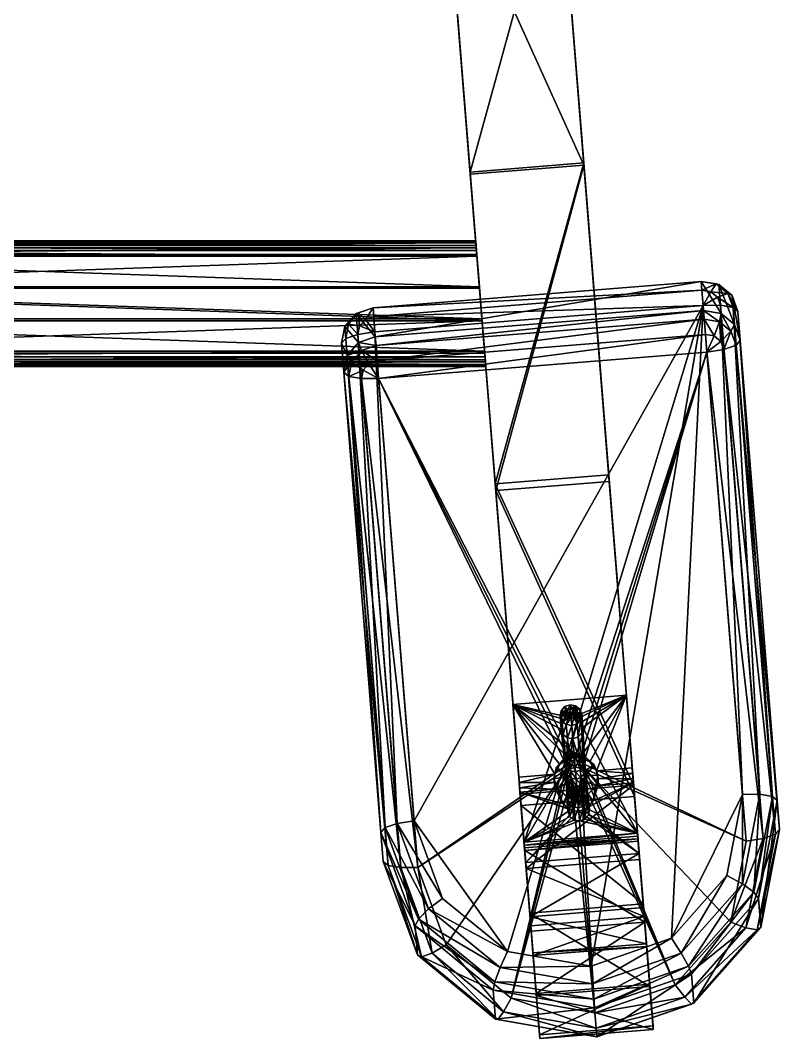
# Model space of a CAD drawing. Extents: x -10.5 to 10.5, y -28.1 to 0.1.
# Drawn here: x 0 to 10.5, y -28.1 to -14.01 of the extents above; entities that cross this region are included whole.
import ezdxf

# ---------------------------------------------------------------- set-up
doc = ezdxf.new("R2010")
doc.units = 0
doc.header["$LTSCALE"] = 2
doc.layers.add('AFUCH-3-FMWD', color=15, linetype='Continuous')
doc.layers.add('AFUCH-3-STFB2', color=5, linetype='Continuous')

msp = doc.modelspace()

# ---------------------------------------------------------------- meshes
at = {"layer": 'AFUCH-3-FMWD'}
mesh = msp.add_polyface(dxfattribs=at)
corners = [(6.223, -16.14, -0.037), (7.793, -16.014, -0.037), (6.575, -20.517, 0.195), (8.482, -24.593, 1.825), (8.137, -20.298, 1.363), (6.568, -20.424, 1.363), (5.874, -11.791, 1.139), (6.221, -16.11, 1.134), (7.444, -11.665, 1.139), (7.791, -15.984, 1.134), (5.661, -9.144, 1.235), (7.231, -9.018, 1.235), (7.018, -6.373, 1.371), (5.448, -6.499, 1.371), (6.16, -7.145, 17.404), (6.292, -7.168, 17.396), (6.289, -7.131, 17.235), (5.546, -7.715, 17.235), (7.116, -7.589, 17.235), (6.009, -6.886, 17.235), (6.054, -7.016, 17.235), (6.157, -7.106, 17.235), (6.416, -7.085, 17.235), (6.503, -6.98, 17.235), (6.527, -6.844, 17.235), (5.546, -7.715, 17.688), (7.116, -7.589, 17.688), (6.29, -7.138, 17.807), (6.403, -7.061, 17.822), (6.416, -6.993, 17.838), (6.357, -7.115, 17.811), (6.22, -7.126, 17.811), (6.165, -7.081, 17.822), (6.142, -7.015, 17.838), (7.441, -11.631, -0.032), (5.871, -11.757, -0.032), (7.227, -8.966, 0.065), (5.657, -9.092, 0.065), (5.443, -6.43, 0.202), (8.145, -20.391, 0.195), (8.495, -24.749, 0.664), (7.013, -6.304, 0.202), (6.925, -24.875, 0.664)]
mesh.append_faces([[corners[k] for k in face] for face in [(8, 7, 9, 9), (5, 9, 7, 7)]], dxfattribs={"vtx0": -1})
mesh.append_faces([[corners[k] for k in face] for face in [(17, 16, 18, 18), (26, 27, 25, 25), (28, 26, 29, 29), (1, 9, 39, 39), (9, 34, 8, 8), (41, 11, 36, 36), (36, 8, 34, 34), (42, 5, 2, 2), (6, 35, 7, 7), (35, 6, 37, 37), (13, 38, 10, 10), (10, 37, 6, 6), (7, 2, 5, 5)]], dxfattribs={"vtx0": -1, "vtx1": -1})
mesh.append_faces([[corners[k] for k in face] for face in [(0, 1, 2, 2), (6, 7, 8, 8), (4, 9, 5, 5), (6, 8, 10, 10), (11, 12, 10, 10), (25, 17, 26, 26), (34, 35, 36, 36), (0, 35, 1, 1), (39, 40, 2, 2)]], dxfattribs={"vtx1": -1})
mesh.append_faces([[corners[k] for k in face] for face in [(19, 20, 17, 17), (20, 21, 17, 17), (21, 16, 17, 17), (16, 22, 18, 18), (22, 23, 18, 18), (23, 24, 18, 18), (28, 30, 26, 26), (30, 27, 26, 26), (27, 31, 25, 25), (31, 32, 25, 25), (32, 33, 25, 25), (1, 34, 9, 9), (11, 8, 36, 36), (9, 4, 39, 39), (38, 37, 10, 10), (35, 0, 7, 7), (0, 2, 7, 7)]], dxfattribs={"vtx1": -1, "vtx3": -1})
mesh.append_faces([[corners[k] for k in face] for face in [(3, 4, 5, 5), (8, 11, 10, 10), (12, 13, 10, 10), (14, 15, 16, 16), (17, 18, 26, 26), (35, 37, 36, 36), (36, 37, 38, 38), (35, 34, 1, 1), (1, 39, 2, 2)]], dxfattribs={"vtx3": -1})
mesh = msp.add_polyface(dxfattribs=at)
corners = [(-6.384, -18.143, 1.212), (6.384, -18.143, 1.212), (-6.348, -17.698, 1.191), (-6.42, -18.588, 1.236), (6.42, -18.588, 1.236), (6.298, -17.064, 0.974), (-6.298, -17.064, 0.974), (6.3, -17.089, 1.07), (-6.3, -17.089, 1.07), (6.313, -17.253, 1.171), (6.305, -17.157, 1.142), (-6.313, -17.253, 1.171), (-6.305, -17.157, 1.142), (6.348, -17.698, 1.191), (-6.298, -17.067, 0.196), (6.298, -17.067, 0.196), (6.422, -18.614, 0.065), (-6.422, -18.614, 0.065), (6.386, -18.167, 0.041), (-6.386, -18.167, 0.041), (-6.314, -17.272, 0), (6.314, -17.272, 0), (-6.35, -17.719, 0.019), (6.35, -17.719, 0.019), (6.308, -17.194, 0.013), (6.299, -17.083, 0.119), (6.303, -17.128, 0.054), (6.437, -18.8, 0.262), (6.437, -18.796, 1.041), (-6.437, -18.8, 0.262), (-6.437, -18.796, 1.041), (6.432, -18.734, 1.183), (6.426, -18.667, 1.225), (6.435, -18.78, 1.118), (6.435, -18.775, 0.167), (6.43, -18.708, 0.095), (-6.426, -18.667, 1.225), (-6.435, -18.775, 0.167), (-6.43, -18.708, 0.095), (-6.435, -18.78, 1.118), (-6.432, -18.734, 1.183), (-6.299, -17.083, 0.119), (-6.303, -17.128, 0.054), (-6.308, -17.194, 0.013)]
mesh.append_faces([[corners[k] for k in face] for face in [(11, 10, 12, 12), (7, 12, 10, 10), (24, 42, 26, 26), (42, 24, 43, 43), (21, 43, 24, 24), (17, 35, 38, 38), (27, 37, 34, 34), (34, 38, 35, 35), (32, 40, 31, 31), (40, 32, 36, 36), (4, 36, 32, 32)]], dxfattribs={"vtx0": -1})
mesh.append_faces([[corners[k] for k in face] for face in [(0, 1, 2, 2), (5, 10, 15, 15), (13, 21, 9, 9), (21, 13, 23, 23), (4, 18, 1, 1), (18, 4, 16, 16), (1, 23, 13, 13), (26, 15, 24, 24), (31, 28, 32, 32), (16, 32, 35, 35), (22, 2, 20, 20), (2, 22, 0, 0), (17, 3, 19, 19), (3, 17, 36, 36), (38, 36, 17, 17), (19, 0, 22, 22), (12, 14, 11, 11), (20, 11, 43, 43), (30, 36, 29, 29)]], dxfattribs={"vtx0": -1, "vtx1": -1})
mesh.append_faces([[corners[k] for k in face] for face in [(9, 24, 15, 15), (27, 35, 32, 32), (38, 29, 36, 36), (14, 43, 11, 11)]], dxfattribs={"vtx0": -1, "vtx1": -1, "vtx3": -1})
mesh.append_faces([[corners[k] for k in face] for face in [(13, 11, 2, 2), (22, 23, 18, 18)]], dxfattribs={"vtx0": -1, "vtx3": -1})
mesh.append_faces([[corners[k] for k in face] for face in [(3, 4, 0, 0), (5, 6, 7, 7), (9, 10, 11, 11), (8, 12, 7, 7), (9, 11, 13, 13), (6, 5, 14, 14), (16, 17, 18, 18), (20, 21, 22, 22), (25, 15, 26, 26), (27, 28, 29, 29), (34, 35, 27, 27), (37, 29, 38, 38), (39, 40, 30, 30), (8, 6, 12, 12), (41, 42, 14, 14), (14, 15, 41, 41), (20, 43, 21, 21), (42, 41, 26, 26), (16, 35, 17, 17), (37, 38, 34, 34), (30, 28, 39, 39), (3, 36, 4, 4), (40, 39, 31, 31)]], dxfattribs={"vtx1": -1})
mesh.append_faces([[corners[k] for k in face] for face in [(4, 1, 0, 0), (1, 13, 2, 2), (10, 9, 15, 15), (17, 19, 18, 18), (21, 23, 22, 22), (19, 22, 18, 18), (18, 23, 1, 1), (21, 24, 9, 9), (28, 27, 32, 32), (4, 32, 16, 16), (40, 36, 30, 30), (3, 0, 19, 19), (2, 11, 20, 20), (6, 14, 12, 12), (42, 43, 14, 14)]], dxfattribs={"vtx1": -1, "vtx3": -1})
mesh.append_faces([[corners[k] for k in face] for face in [(6, 8, 7, 7), (5, 15, 14, 14), (5, 7, 10, 10), (28, 30, 29, 29), (31, 33, 28, 28), (15, 25, 41, 41), (41, 25, 26, 26), (27, 29, 37, 37), (28, 33, 39, 39), (39, 33, 31, 31)]], dxfattribs={"vtx3": -1})
mesh = msp.add_polyface(dxfattribs=at)
corners = [(-6.568, -20.424, 1.363), (-6.925, -24.875, 0.664), (-6.913, -24.719, 1.825), (-6.894, -24.481, 9.178), (-6.813, -23.475, 9.456), (-6.813, -23.475, 9.178), (6.925, -24.875, 0.664), (6.575, -20.517, 0.195), (8.495, -24.749, 0.664), (7.462, -24.305, 9.178), (7.409, -24.352, 9.295), (7.391, -24.441, 9.178), (7.511, -24.236, 9.266), (7.66, -24.184, 9.256), (7.587, -24.221, 9.178), (7.38, -24.502, 9.335), (7.384, -24.554, 9.155), (6.894, -24.481, 9.178), (6.9, -24.557, 9.168), (7.605, -24.368, 9.304), (7.597, -24.266, 9.684), (7.559, -24.421, 9.317), (7.664, -24.243, 9.679), (7.546, -24.488, 9.335), (7.538, -24.387, 9.715), (7.57, -24.553, 9.352), (7.551, -24.319, 9.697), (7.616, -24.496, 9.746), (7.624, -24.598, 9.365), (7.561, -24.452, 9.733), (7.673, -24.345, 9.299), (7.582, -23.666, 10.338), (7.55, -23.755, 10.28), (7.619, -23.672, 10.341), (7.491, -23.707, 10.266), (7.555, -23.643, 10.332), (7.626, -23.768, 10.285), (7.565, -23.938, 9.596), (7.506, -23.89, 9.581), (7.466, -23.636, 10.247), (7.48, -23.819, 9.562), (7.494, -23.746, 9.543), (7.641, -23.951, 9.601), (6.966, -25.382, 9.968), (6.813, -23.475, 9.456), (6.813, -23.475, 9.178), (7.737, -24.209, 9.178), (6.568, -20.424, 1.363), (6.913, -24.719, 1.825)]
mesh.append_faces([[corners[k] for k in face] for face in [(9, 10, 11, 11), (10, 9, 12, 12), (13, 12, 14, 14), (14, 12, 9, 9), (10, 15, 11, 11), (11, 15, 16, 16), (17, 11, 18, 18)]])
mesh.append_faces([[corners[k] for k in face] for face in [(3, 4, 5, 5)]], dxfattribs={"vtx0": -1})
mesh.append_faces([[corners[k] for k in face] for face in [(0, 1, 2, 2), (43, 40, 44, 44), (20, 37, 26, 26), (26, 38, 24, 24), (38, 26, 37, 37), (47, 6, 48, 48), (23, 10, 21, 21), (13, 30, 12, 12), (12, 21, 10, 10)]], dxfattribs={"vtx0": -1, "vtx1": -1})
mesh.append_faces([[corners[k] for k in face] for face in [(43, 24, 40, 40)]], dxfattribs={"vtx0": -1, "vtx1": -1, "vtx3": -1})
mesh.append_faces([[corners[k] for k in face] for face in [(20, 42, 37, 37)]], dxfattribs={"vtx0": -1, "vtx3": -1})
mesh.append_faces([[corners[k] for k in face] for face in [(6, 7, 8, 8), (19, 20, 21, 21), (20, 19, 22, 22), (23, 24, 25, 25), (24, 23, 26, 26), (21, 26, 23, 23), (27, 28, 29, 29), (30, 22, 19, 19), (31, 32, 33, 33), (32, 31, 34, 34), (35, 34, 31, 31), (32, 37, 36, 36), (37, 32, 38, 38), (39, 40, 34, 34), (40, 39, 41, 41), (34, 38, 32, 32), (17, 45, 11, 11)]], dxfattribs={"vtx1": -1})
mesh.append_faces([[corners[k] for k in face] for face in [(20, 22, 42, 42), (38, 40, 24, 24), (46, 14, 45, 45), (14, 9, 45, 45), (9, 11, 45, 45), (15, 10, 23, 23), (30, 19, 12, 12), (19, 21, 12, 12)]], dxfattribs={"vtx1": -1, "vtx3": -1})
mesh.append_faces([[corners[k] for k in face] for face in [(20, 26, 21, 21), (24, 29, 25, 25), (32, 36, 33, 33), (40, 38, 34, 34), (37, 42, 36, 36), (44, 45, 17, 17)]], dxfattribs={"vtx3": -1})
mesh = msp.add_polyface(dxfattribs=at)
corners = [(7.684, -23.598, 10.323), (7.764, -23.612, 10.247), (7.671, -23.565, 10.313), (7.75, -23.686, 10.266), (7.677, -23.633, 10.332), (7.644, -23.542, 10.307), (7.679, -23.494, 10.213), (7.608, -23.536, 10.304), (7.738, -23.542, 10.227), (7.573, -23.548, 10.307), (7.53, -23.506, 10.213), (7.549, -23.575, 10.313), (7.603, -23.48, 10.208), (7.542, -23.61, 10.323), (7.466, -23.636, 10.247), (7.555, -23.643, 10.332), (7.48, -23.563, 10.227), (7.491, -23.707, 10.266), (7.545, -23.688, 9.528), (7.618, -23.663, 9.523), (7.694, -23.676, 9.528), (7.753, -23.725, 9.543), (7.778, -23.795, 9.562), (7.494, -23.746, 9.543), (6.813, -23.475, 9.456), (8.383, -23.349, 9.456), (7.48, -23.819, 9.562), (6.813, -23.475, 9.178), (8.383, -23.349, 9.178), (7.737, -24.209, 9.178), (6.913, -24.719, 1.825), (8.482, -24.593, 1.825), (6.568, -20.424, 1.363), (8.495, -24.749, 0.664), (8.137, -20.298, 1.363), (8.145, -20.391, 0.195), (7.653, -23.66, 10.338), (7.619, -23.672, 10.341), (7.582, -23.666, 10.338)]
mesh.append_faces([[corners[k] for k in face] for face in [(24, 19, 25, 25), (28, 29, 27, 27), (31, 33, 34, 34), (35, 34, 33, 33), (36, 5, 37, 37), (5, 36, 2, 2), (4, 2, 36, 36), (37, 7, 38, 38), (11, 15, 9, 9), (9, 38, 7, 7)]], dxfattribs={"vtx0": -1, "vtx1": -1})
mesh.append_faces([[corners[k] for k in face] for face in [(0, 1, 2, 2), (1, 0, 3, 3), (4, 3, 0, 0), (5, 6, 7, 7), (6, 5, 8, 8), (2, 8, 5, 5), (9, 10, 11, 11), (10, 9, 12, 12), (7, 12, 9, 9), (13, 14, 15, 15), (14, 13, 16, 16), (11, 16, 13, 13), (10, 18, 16, 16), (18, 10, 19, 19), (6, 20, 12, 12), (20, 6, 21, 21), (1, 22, 8, 8), (8, 21, 6, 6), (12, 19, 10, 10), (16, 23, 14, 14), (24, 25, 27, 27), (30, 31, 32, 32), (0, 2, 4, 4)]], dxfattribs={"vtx1": -1})
mesh.append_faces([[corners[k] for k in face] for face in [(26, 23, 24, 24), (23, 18, 24, 24), (18, 19, 24, 24), (19, 20, 25, 25), (20, 21, 25, 25), (21, 22, 25, 25), (5, 7, 37, 37), (15, 38, 9, 9)]], dxfattribs={"vtx1": -1, "vtx3": -1})
mesh.append_faces([[corners[k] for k in face] for face in [(1, 8, 2, 2), (6, 12, 7, 7), (10, 16, 11, 11), (14, 17, 15, 15), (22, 21, 8, 8), (20, 19, 12, 12), (18, 23, 16, 16), (25, 28, 27, 27), (11, 13, 15, 15)]], dxfattribs={"vtx3": -1})
mesh = msp.add_polyface(dxfattribs=at)
corners = [(7.737, -24.209, 9.178), (7.66, -24.184, 9.256), (7.587, -24.221, 9.178), (7.815, -24.211, 9.266), (7.966, -24.395, 9.178), (7.934, -24.31, 9.295), (7.874, -24.272, 9.178), (7.987, -24.453, 9.335), (7.991, -24.506, 9.155), (7.821, -24.466, 9.335), (7.812, -24.365, 9.715), (7.797, -24.401, 9.317), (7.799, -24.433, 9.733), (7.753, -24.485, 9.746), (7.808, -24.534, 9.352), (7.743, -24.357, 9.304), (7.734, -24.255, 9.684), (7.673, -24.345, 9.299), (7.789, -24.3, 9.697), (7.664, -24.243, 9.679), (7.653, -23.66, 10.338), (7.699, -23.743, 10.28), (7.677, -23.633, 10.332), (7.626, -23.768, 10.285), (7.75, -23.686, 10.266), (7.619, -23.672, 10.341), (7.778, -23.795, 9.562), (7.764, -23.612, 10.247), (7.764, -23.869, 9.581), (7.714, -23.926, 9.596), (7.641, -23.951, 9.601), (8.383, -23.349, 9.456), (8.536, -25.256, 9.968), (7.844, -24.862, 9.848), (8.463, -24.355, 9.178), (8.383, -23.349, 9.178), (8.469, -24.431, 9.168), (8.475, -24.502, 9.138), (7.958, -24.603, 9.374)]
mesh.append_faces([[corners[k] for k in face] for face in [(0, 1, 2, 2), (1, 0, 3, 3), (4, 5, 6, 6), (5, 4, 7, 7), (4, 8, 7, 7), (5, 3, 6, 6), (6, 3, 0, 0), (34, 36, 4, 4), (4, 36, 8, 8), (37, 8, 36, 36)]])
mesh.append_faces([[corners[k] for k in face] for face in [(31, 26, 32, 32), (18, 29, 16, 16), (29, 18, 28, 28), (12, 33, 10, 10), (10, 28, 18, 18), (3, 15, 1, 1), (15, 3, 11, 11), (7, 9, 5, 5), (5, 11, 3, 3)]], dxfattribs={"vtx0": -1, "vtx1": -1})
mesh.append_faces([[corners[k] for k in face] for face in [(10, 32, 26, 26)]], dxfattribs={"vtx0": -1, "vtx1": -1, "vtx3": -1})
mesh.append_faces([[corners[k] for k in face] for face in [(10, 26, 28, 28), (30, 19, 16, 16)]], dxfattribs={"vtx0": -1, "vtx3": -1})
mesh.append_faces([[corners[k] for k in face] for face in [(9, 10, 11, 11), (10, 9, 12, 12), (14, 12, 9, 9), (15, 16, 17, 17), (16, 15, 18, 18), (11, 18, 15, 15), (20, 21, 22, 22), (21, 20, 23, 23), (25, 23, 20, 20), (26, 27, 28, 28), (21, 29, 24, 24), (29, 21, 30, 30), (24, 28, 27, 27), (23, 30, 21, 21), (34, 4, 35, 35), (35, 31, 34, 34)]], dxfattribs={"vtx1": -1})
mesh.append_faces([[corners[k] for k in face] for face in [(29, 30, 16, 16), (4, 6, 35, 35), (6, 0, 35, 35), (31, 32, 34, 34), (7, 38, 9, 9), (9, 11, 5, 5), (15, 17, 1, 1)]], dxfattribs={"vtx1": -1, "vtx3": -1})
mesh.append_faces([[corners[k] for k in face] for face in [(13, 12, 14, 14), (10, 18, 11, 11), (16, 19, 17, 17), (21, 24, 22, 22), (29, 28, 24, 24)]], dxfattribs={"vtx3": -1})
mesh = msp.add_polyface(dxfattribs=at)
corners = [(-7.402, -24.648, 9.09), (-7.432, -24.645, 9.374), (-7.502, -24.845, 8.873), (-7.552, -24.743, 9.403), (-7.38, -24.502, 9.335), (-7.384, -24.555, 9.155), (-8.539, -25.297, 9.972), (-6.969, -25.423, 9.972), (-6.972, -25.462, 9.961), (-6.966, -25.382, 9.968), (-7.572, -24.956, 9.868), (-7.538, -24.387, 9.715), (-7.597, -25.027, 9.887), (-7.656, -25.075, 9.901), (-7.732, -25.088, 9.906), (-6.905, -24.628, 9.138), (-6.91, -24.688, 9.09), (-6.9, -24.557, 9.168), (-7.721, -24.952, 8.733), (-6.989, -25.663, 7.887), (-7.652, -24.946, 8.746), (-7.592, -24.921, 8.78), (-8.619, -26.287, 6.532), (-7.049, -26.414, 6.532), (-7.089, -26.915, 5.065), (-7.092, -26.951, 3.969), (-8.662, -26.824, 3.969), (-7.059, -26.538, 2.953), (-8.659, -26.789, 5.065), (-8.565, -25.622, 2.195), (-6.995, -25.748, 2.195), (-6.913, -24.719, 1.825), (-7.045, -26.362, 1.199), (-8.614, -26.236, 1.199), (-7.136, -27.503, 2.295), (-8.495, -24.749, 0.664), (-6.925, -24.875, 0.664), (-7.065, -26.614, 8.568), (-8.545, -25.369, 9.938), (-6.975, -25.495, 9.938), (-8.704, -27.348, 7.021), (-7.134, -27.474, 7.021), (-7.18, -28.048, 5.346), (-7.184, -28.1, 3.762), (-6.894, -24.481, 9.178), (-7.546, -24.488, 9.335), (6.813, -23.475, 9.456), (6.894, -24.481, 9.178), (6.966, -25.382, 9.968)]
mesh.append_faces([[corners[k] for k in face] for face in [(0, 1, 2, 2), (3, 2, 1, 1), (0, 4, 1, 1), (0, 5, 4, 4), (15, 0, 16, 16), (15, 5, 0, 0), (17, 5, 15, 15), (18, 19, 20, 20), (16, 20, 19, 19), (16, 21, 20, 20), (2, 16, 0, 0), (21, 16, 2, 2)]])
mesh.append_faces([[corners[k] for k in face] for face in [(6, 9, 7, 7), (19, 22, 23, 23), (22, 24, 23, 23), (28, 25, 24, 24), (29, 31, 30, 30), (35, 32, 36, 36), (37, 38, 39, 39), (40, 37, 41, 41), (9, 8, 7, 7)]], dxfattribs={"vtx0": -1})
mesh.append_faces([[corners[k] for k in face] for face in [(13, 9, 14, 14), (39, 16, 37, 37), (19, 37, 16, 16), (41, 23, 42, 42), (24, 42, 23, 23), (43, 27, 34, 34), (30, 34, 27, 27), (32, 31, 36, 36), (34, 30, 32, 32), (42, 24, 43, 43), (37, 19, 41, 41), (17, 9, 44, 44), (46, 47, 48, 48)]], dxfattribs={"vtx0": -1, "vtx1": -1})
mesh.append_faces([[corners[k] for k in face] for face in [(9, 10, 11, 11), (9, 15, 39, 39)]], dxfattribs={"vtx0": -1, "vtx1": -1, "vtx3": -1})
mesh.append_faces([[corners[k] for k in face] for face in [(9, 12, 10, 10), (9, 13, 12, 12), (9, 39, 8, 8), (32, 30, 31, 31), (43, 25, 27, 27), (43, 24, 25, 25), (41, 19, 23, 23), (39, 15, 16, 16), (9, 17, 15, 15), (45, 1, 4, 4)]], dxfattribs={"vtx0": -1, "vtx3": -1})
mesh.append_faces([[corners[k] for k in face] for face in [(25, 26, 27, 27), (32, 33, 34, 34)]], dxfattribs={"vtx1": -1})
mesh.append_faces([[corners[k] for k in face] for face in [(6, 7, 8, 8), (29, 30, 27, 27)]], dxfattribs={"vtx3": -1})
mesh = msp.add_polyface(dxfattribs=at)
corners = [(7.721, -24.952, 8.733), (7.707, -24.77, 9.413), (7.789, -24.935, 8.746), (7.652, -24.946, 8.746), (7.502, -24.845, 8.873), (7.552, -24.743, 9.403), (7.592, -24.921, 8.78), (7.855, -24.719, 9.403), (7.845, -24.901, 8.78), (6.966, -25.382, 9.968), (6.969, -25.423, 9.972), (8.536, -25.256, 9.968), (6.972, -25.462, 9.961), (8.542, -25.336, 9.961), (6.975, -25.495, 9.938), (8.545, -25.369, 9.938), (8.539, -25.297, 9.972), (7.791, -24.88, 10.586), (7.744, -24.797, 10.644), (7.718, -24.906, 10.591), (7.642, -24.892, 10.586), (7.656, -25.075, 9.901), (7.597, -25.027, 9.887), (7.572, -24.956, 9.868), (7.557, -24.774, 10.552), (7.586, -24.883, 9.848), (7.87, -24.932, 9.868), (7.855, -24.75, 10.552), (7.856, -25.006, 9.887), (7.805, -25.063, 9.901), (7.841, -24.823, 10.572), (7.732, -25.088, 9.906), (7.583, -24.844, 10.572), (7.812, -24.365, 9.715), (6.91, -24.688, 9.09), (6.989, -25.663, 7.887), (8.558, -25.537, 7.887), (8.48, -24.562, 9.09), (6.913, -24.719, 1.825), (6.995, -25.748, 2.195), (8.482, -24.593, 1.825), (8.495, -24.749, 0.664), (8.614, -26.236, 1.199), (6.925, -24.875, 0.664), (8.475, -24.502, 9.138), (8.469, -24.431, 9.168), (6.894, -24.481, 9.178), (6.9, -24.557, 9.168), (6.905, -24.628, 9.138), (7.065, -26.614, 8.568), (7.045, -26.362, 1.199)]
mesh.append_faces([[corners[k] for k in face] for face in [(0, 1, 2, 2), (0, 3, 1, 1), (4, 5, 6, 6), (7, 8, 2, 2), (34, 3, 35, 35), (2, 36, 0, 0), (36, 2, 37, 37), (3, 0, 35, 35), (35, 0, 36, 36)]])
mesh.append_faces([[corners[k] for k in face] for face in [(11, 31, 9, 9), (31, 11, 29, 29), (35, 49, 34, 34), (34, 14, 48, 48)]], dxfattribs={"vtx0": -1, "vtx1": -1})
mesh.append_faces([[corners[k] for k in face] for face in [(33, 26, 11, 11), (15, 44, 11, 11), (9, 48, 14, 14)]], dxfattribs={"vtx0": -1, "vtx1": -1, "vtx3": -1})
mesh.append_faces([[corners[k] for k in face] for face in [(9, 10, 11, 11), (12, 13, 10, 10), (12, 14, 13, 13), (16, 11, 10, 10), (17, 18, 19, 19), (20, 21, 19, 19), (21, 20, 22, 22), (23, 24, 25, 25), (26, 27, 28, 28), (17, 29, 30, 30), (29, 17, 31, 31), (32, 22, 20, 20), (19, 31, 17, 17), (38, 39, 40, 40), (41, 42, 43, 43), (16, 13, 11, 11)]], dxfattribs={"vtx1": -1})
mesh.append_faces([[corners[k] for k in face] for face in [(31, 21, 9, 9), (21, 22, 9, 9), (22, 23, 9, 9), (26, 28, 11, 11), (28, 29, 11, 11), (13, 15, 11, 11), (37, 44, 15, 15), (44, 45, 11, 11), (46, 47, 9, 9), (47, 48, 9, 9), (43, 50, 38, 38), (49, 14, 34, 34)]], dxfattribs={"vtx1": -1, "vtx3": -1})
mesh.append_faces([[corners[k] for k in face] for face in [(14, 15, 13, 13), (13, 16, 10, 10), (29, 28, 30, 30), (23, 22, 32, 32), (21, 31, 19, 19), (12, 10, 9, 9)]], dxfattribs={"vtx3": -1})
mesh = msp.add_polyface(dxfattribs=at)
corners = [(7.921, -24.812, 8.873), (7.958, -24.603, 9.374), (7.988, -24.601, 9.09), (7.855, -24.719, 9.403), (7.845, -24.901, 8.78), (7.707, -24.77, 9.413), (7.789, -24.935, 8.746), (7.987, -24.453, 9.335), (7.991, -24.506, 9.155), (7.761, -24.587, 9.365), (7.753, -24.485, 9.746), (7.808, -24.534, 9.352), (7.686, -24.508, 9.751), (7.694, -24.61, 9.37), (7.744, -24.797, 10.644), (7.791, -24.88, 10.586), (7.768, -24.77, 10.637), (7.775, -24.736, 10.628), (7.855, -24.75, 10.552), (7.763, -24.702, 10.619), (7.841, -24.823, 10.572), (7.735, -24.679, 10.612), (7.771, -24.631, 10.519), (7.699, -24.673, 10.61), (7.829, -24.679, 10.533), (7.694, -24.617, 10.514), (7.642, -24.892, 10.586), (7.718, -24.906, 10.591), (7.71, -24.809, 10.647), (7.785, -24.814, 9.834), (7.844, -24.862, 9.848), (7.87, -24.932, 9.868), (7.856, -25.006, 9.887), (7.709, -24.8, 9.829), (7.799, -24.433, 9.733), (7.812, -24.365, 9.715), (8.48, -24.562, 9.09), (8.475, -24.502, 9.138), (8.463, -24.355, 9.178), (8.536, -25.256, 9.968), (8.469, -24.431, 9.168), (7.674, -24.803, 10.644), (7.821, -24.466, 9.335)]
mesh.append_faces([[corners[k] for k in face] for face in [(0, 1, 2, 2), (1, 0, 3, 3), (0, 4, 3, 3), (5, 3, 6, 6), (1, 7, 2, 2), (7, 8, 2, 2), (36, 2, 37, 37), (2, 8, 37, 37), (6, 4, 36, 36), (2, 36, 0, 0), (0, 36, 4, 4)]])
mesh.append_faces([[corners[k] for k in face] for face in [(30, 34, 29, 29), (12, 33, 10, 10), (10, 29, 34, 34), (38, 39, 40, 40), (14, 21, 28, 28), (21, 14, 19, 19), (16, 19, 14, 14), (28, 23, 41, 41), (42, 1, 11, 11), (5, 9, 3, 3), (3, 11, 1, 1)]], dxfattribs={"vtx0": -1, "vtx1": -1})
mesh.append_faces([[corners[k] for k in face] for face in [(9, 10, 11, 11), (10, 9, 12, 12), (13, 12, 9, 9), (14, 15, 16, 16), (17, 18, 19, 19), (18, 17, 20, 20), (16, 20, 17, 17), (21, 22, 23, 23), (22, 21, 24, 24), (19, 24, 21, 21), (28, 27, 14, 14), (22, 29, 25, 25), (29, 22, 30, 30), (18, 31, 24, 24), (20, 32, 18, 18), (24, 30, 22, 22), (17, 19, 16, 16)]], dxfattribs={"vtx1": -1})
mesh.append_faces([[corners[k] for k in face] for face in [(33, 29, 10, 10), (30, 31, 35, 35), (21, 23, 28, 28), (13, 9, 5, 5), (9, 11, 3, 3)]], dxfattribs={"vtx1": -1, "vtx3": -1})
mesh.append_faces([[corners[k] for k in face] for face in [(15, 20, 16, 16), (18, 24, 19, 19), (22, 25, 23, 23), (26, 27, 28, 28), (31, 30, 24, 24), (29, 33, 25, 25)]], dxfattribs={"vtx3": -1})
mesh = msp.add_polyface(dxfattribs=at)
corners = [(7.402, -24.648, 9.09), (7.432, -24.645, 9.374), (7.502, -24.845, 8.873), (7.38, -24.502, 9.335), (7.384, -24.554, 9.155), (7.652, -24.946, 8.746), (7.592, -24.921, 8.78), (7.707, -24.77, 9.413), (7.552, -24.743, 9.403), (6.91, -24.688, 9.09), (6.905, -24.628, 9.138), (7.391, -24.441, 9.178), (6.9, -24.557, 9.168), (7.624, -24.598, 9.365), (7.616, -24.496, 9.746), (7.694, -24.61, 9.37), (7.57, -24.553, 9.352), (7.561, -24.452, 9.733), (7.686, -24.508, 9.751), (7.664, -24.685, 10.612), (7.621, -24.643, 10.519), (7.641, -24.712, 10.619), (7.694, -24.617, 10.514), (7.699, -24.673, 10.61), (7.634, -24.747, 10.628), (7.557, -24.774, 10.552), (7.646, -24.78, 10.637), (7.571, -24.7, 10.533), (7.674, -24.803, 10.644), (7.642, -24.892, 10.586), (7.71, -24.809, 10.647), (7.583, -24.844, 10.572), (7.572, -24.956, 9.868), (7.636, -24.826, 9.834), (7.709, -24.8, 9.829), (7.586, -24.883, 9.848), (7.538, -24.387, 9.715), (6.966, -25.382, 9.968), (7.546, -24.488, 9.335)]
mesh.append_faces([[corners[k] for k in face] for face in [(0, 1, 2, 2), (1, 0, 3, 3), (0, 4, 3, 3), (5, 6, 7, 7), (7, 6, 8, 8), (1, 8, 2, 2), (9, 10, 0, 0), (0, 10, 4, 4), (11, 4, 12, 12), (12, 4, 10, 10), (0, 2, 9, 9), (2, 6, 9, 9), (6, 5, 9, 9)]])
mesh.append_faces([[corners[k] for k in face] for face in [(34, 14, 33, 33), (36, 35, 17, 17), (17, 33, 14, 14), (35, 36, 32, 32), (21, 26, 19, 19), (19, 28, 23, 23), (8, 13, 7, 7), (13, 8, 16, 16), (3, 38, 1, 1), (1, 16, 8, 8)]], dxfattribs={"vtx0": -1, "vtx1": -1})
mesh.append_faces([[corners[k] for k in face] for face in [(37, 32, 36, 36)]], dxfattribs={"vtx0": -1, "vtx1": -1, "vtx3": -1})
mesh.append_faces([[corners[k] for k in face] for face in [(13, 14, 15, 15), (16, 17, 13, 13), (19, 20, 21, 21), (20, 19, 22, 22), (23, 22, 19, 19), (24, 25, 26, 26), (25, 24, 27, 27), (21, 27, 24, 24), (28, 29, 30, 30), (29, 28, 31, 31), (26, 31, 28, 28), (25, 32, 31, 31), (20, 33, 27, 27), (33, 20, 34, 34), (22, 34, 20, 20), (27, 35, 25, 25)]], dxfattribs={"vtx1": -1})
mesh.append_faces([[corners[k] for k in face] for face in [(18, 14, 34, 34), (35, 33, 17, 17), (26, 28, 19, 19), (38, 16, 1, 1), (13, 15, 7, 7)]], dxfattribs={"vtx1": -1, "vtx3": -1})
mesh.append_faces([[corners[k] for k in face] for face in [(14, 18, 15, 15), (20, 27, 21, 21), (25, 31, 26, 26), (33, 35, 27, 27), (21, 24, 26, 26)]], dxfattribs={"vtx3": -1})
mesh = msp.add_polyface(dxfattribs=at)
corners = [(8.619, -26.287, 6.532), (7.049, -26.414, 6.532), (8.558, -25.537, 7.887), (8.659, -26.789, 5.065), (7.089, -26.915, 5.065), (6.989, -25.663, 7.887), (7.059, -26.538, 2.953), (8.629, -26.412, 2.953), (6.995, -25.748, 2.195), (7.092, -26.951, 3.969), (8.662, -26.824, 3.969), (8.565, -25.622, 2.195), (8.482, -24.593, 1.825), (7.045, -26.362, 1.199), (8.706, -27.377, 2.295), (7.136, -27.503, 2.295), (8.614, -26.236, 1.199), (6.925, -24.875, 0.664), (7.18, -28.048, 5.346), (7.184, -28.1, 3.762), (8.75, -27.922, 5.346), (8.754, -27.974, 3.762), (8.545, -25.369, 9.938), (6.975, -25.495, 9.938), (8.635, -26.488, 8.568), (7.065, -26.614, 8.568), (8.704, -27.348, 7.021), (7.134, -27.474, 7.021), (8.48, -24.562, 9.09), (8.495, -24.749, 0.664), (6.972, -25.462, 9.961), (6.966, -25.382, 9.968), (6.913, -24.719, 1.825)]
mesh.append_faces([[corners[k] for k in face] for face in [(7, 9, 10, 10), (4, 10, 9, 9), (13, 14, 15, 15), (14, 13, 16, 16), (17, 16, 13, 13), (20, 19, 21, 21), (15, 21, 19, 19), (18, 26, 27, 27)]], dxfattribs={"vtx0": -1})
mesh.append_faces([[corners[k] for k in face] for face in [(24, 28, 22, 22), (28, 24, 2, 2), (20, 0, 26, 26), (0, 20, 3, 3), (14, 7, 21, 21), (7, 14, 11, 11), (29, 12, 16, 16), (16, 11, 14, 14), (21, 3, 20, 20), (26, 2, 24, 24), (30, 31, 23, 23), (25, 5, 27, 27), (4, 18, 1, 1), (18, 4, 19, 19), (8, 15, 6, 6), (15, 8, 13, 13), (32, 13, 8, 8), (1, 27, 5, 5), (6, 19, 9, 9)]], dxfattribs={"vtx0": -1, "vtx1": -1})
mesh.append_faces([[corners[k] for k in face] for face in [(0, 1, 2, 2), (0, 3, 1, 1), (6, 7, 8, 8), (6, 9, 7, 7), (3, 10, 4, 4), (11, 12, 8, 8), (18, 19, 20, 20), (14, 21, 15, 15), (22, 23, 24, 24), (26, 24, 27, 27)]], dxfattribs={"vtx1": -1})
mesh.append_faces([[corners[k] for k in face] for face in [(12, 11, 16, 16), (7, 10, 21, 21), (10, 3, 21, 21), (0, 2, 26, 26), (4, 9, 19, 19), (15, 19, 6, 6), (18, 27, 1, 1)]], dxfattribs={"vtx1": -1, "vtx3": -1})
mesh.append_faces([[corners[k] for k in face] for face in [(3, 4, 1, 1), (1, 5, 2, 2), (7, 11, 8, 8), (23, 25, 24, 24), (18, 20, 26, 26), (24, 25, 27, 27)]], dxfattribs={"vtx3": -1})
at = {"layer": 'AFUCH-3-STFB2'}
mesh = msp.add_polyface(dxfattribs=at)
corners = [(4.487, -18.248, 10.109), (4.539, -18.213, 10.345), (4.646, -18.067, 10.064), (4.442, -18.48, 10.17), (4.501, -18.414, 10.398), (4.904, -18.321, 10.626), (4.692, -18.24, 10.535), (4.669, -18.356, 10.565), (9.45, -18.024, 8.546), (4.909, -18.389, 8.546), (9.417, -17.623, 10.048), (4.877, -17.988, 10.048), (4.877, -17.988, 10.292), (4.677, -18.057, 10.306), (4.771, -18.149, 10.512), (4.887, -18.109, 10.504), (9.417, -17.623, 10.292), (9.427, -17.745, 10.504), (9.444, -17.956, 10.626), (4.678, -18.469, 8.562), (4.519, -18.649, 8.607), (9.547, -17.766, 10.512), (4.919, -18.511, 8.334), (9.459, -18.146, 8.334)]
mesh.append_faces([[corners[k] for k in face] for face in [(5, 6, 7, 7), (5, 15, 14, 14), (6, 5, 14, 14), (18, 21, 17, 17)]])
mesh.append_faces([[corners[k] for k in face] for face in [(0, 4, 1, 1), (12, 14, 15, 15), (6, 13, 1, 1), (7, 1, 4, 4)]], dxfattribs={"vtx0": -1})
mesh.append_faces([[corners[k] for k in face] for face in [(0, 1, 2, 2), (3, 4, 0, 0), (8, 9, 10, 10), (12, 11, 13, 13), (6, 1, 7, 7), (13, 2, 1, 1), (10, 11, 16, 16), (15, 17, 12, 12), (5, 18, 15, 15), (12, 16, 11, 11), (2, 19, 0, 0), (11, 9, 2, 2), (0, 20, 3, 3), (9, 22, 19, 19), (9, 8, 22, 22)]], dxfattribs={"vtx1": -1})
mesh.append_faces([[corners[k] for k in face] for face in [(9, 11, 10, 10), (12, 13, 14, 14), (6, 14, 13, 13), (11, 2, 13, 13), (18, 17, 15, 15), (17, 16, 12, 12), (9, 19, 2, 2), (19, 20, 0, 0), (8, 23, 22, 22)]], dxfattribs={"vtx3": -1})
mesh = msp.add_polyface(dxfattribs=at)
corners = [(9.444, -17.956, 10.626), (9.681, -17.953, 10.565), (9.64, -17.842, 10.535), (9.925, -18.04, 10.17), (9.786, -17.791, 10.345), (9.857, -17.984, 10.398), (9.843, -17.817, 10.109), (9.625, -17.659, 10.306), (9.547, -17.766, 10.512), (9.417, -17.623, 10.048), (9.417, -17.623, 10.292), (9.658, -17.665, 10.064), (9.427, -17.745, 10.504), (9.45, -18.024, 8.546), (9.69, -18.066, 8.562), (9.876, -18.219, 8.607), (9.957, -18.441, 8.668), (9.459, -18.146, 8.334), (9.667, -18.182, 8.348), (9.596, -18.378, 8.22), (9.476, -18.357, 8.211), (9.828, -18.314, 8.387), (9.899, -18.507, 8.44), (9.496, -18.601, 8.211), (9.689, -18.454, 8.242), (9.73, -18.565, 8.273)]
mesh.append_faces([[corners[k] for k in face] for face in [(0, 1, 2, 2), (8, 0, 2, 2), (23, 20, 19, 19), (24, 23, 19, 19)]])
mesh.append_faces([[corners[k] for k in face] for face in [(3, 4, 5, 5), (4, 8, 2, 2), (11, 10, 7, 7), (12, 7, 10, 10), (17, 19, 20, 20), (15, 22, 21, 21), (24, 18, 21, 21), (25, 21, 22, 22)]], dxfattribs={"vtx0": -1})
mesh.append_faces([[corners[k] for k in face] for face in [(4, 6, 7, 7), (4, 2, 5, 5), (9, 10, 11, 11), (11, 7, 6, 6), (1, 5, 2, 2), (13, 9, 14, 14), (6, 15, 11, 11), (3, 16, 6, 6), (11, 14, 9, 9), (17, 13, 18, 18), (15, 21, 14, 14), (16, 22, 15, 15), (18, 14, 21, 21)]], dxfattribs={"vtx1": -1})
mesh.append_faces([[corners[k] for k in face] for face in [(3, 6, 4, 4), (4, 7, 8, 8), (12, 8, 7, 7), (16, 15, 6, 6), (15, 14, 11, 11), (17, 18, 19, 19), (24, 19, 18, 18), (13, 14, 18, 18)]], dxfattribs={"vtx3": -1})
mesh = msp.add_polyface(dxfattribs=at)
corners = [(9.925, -18.04, 10.17), (10.468, -24.806, 11.989), (9.957, -18.441, 8.668), (10.501, -25.207, 10.487), (4.904, -18.321, 10.626), (5.447, -25.087, 12.445), (9.444, -17.956, 10.626), (6.735, -26.895, 12.956), (7.894, -27.097, 13.035), (9.988, -24.722, 12.445), (9.005, -26.712, 12.956), (7.726, -24.154, 10.064), (7.734, -24.255, 9.684), (7.781, -24.198, 10.077), (7.589, -24.165, 10.064), (7.597, -24.266, 9.684), (7.656, -24.142, 10.059), (7.664, -24.243, 9.679), (9.496, -18.601, 8.211), (4.955, -18.966, 8.211), (10.04, -25.367, 10.03), (7.789, -24.3, 9.697), (7.551, -24.319, 9.697), (9.681, -17.953, 10.565), (10.401, -24.75, 12.217), (9.857, -17.984, 10.398), (10.225, -24.719, 12.384), (9.476, -18.357, 8.211), (9.459, -18.146, 8.334), (4.936, -18.722, 8.211), (9.689, -18.454, 8.242), (9.73, -18.565, 8.273), (9.828, -18.314, 8.387), (10.274, -25.332, 10.091), (9.899, -18.507, 8.44), (10.443, -25.273, 10.259), (7.745, -24.384, 10.126)]
mesh.append_faces([[corners[k] for k in face] for face in [(18, 30, 31, 31)]])
mesh.append_faces([[corners[k] for k in face] for face in [(18, 17, 19, 19), (20, 21, 18, 18), (11, 36, 16, 16)]], dxfattribs={"vtx0": -1, "vtx1": -1})
mesh.append_faces([[corners[k] for k in face] for face in [(5, 7, 6, 6)]], dxfattribs={"vtx0": -1, "vtx1": -1, "vtx3": -1})
mesh.append_faces([[corners[k] for k in face] for face in [(0, 1, 2, 2), (4, 5, 6, 6), (11, 12, 13, 13), (14, 15, 16, 16), (16, 17, 11, 11), (6, 9, 23, 23), (24, 25, 26, 26), (1, 0, 24, 24), (26, 23, 9, 9), (18, 19, 27, 27), (30, 32, 31, 31), (20, 18, 33, 33), (34, 35, 31, 31), (2, 3, 34, 34), (31, 33, 18, 18)]], dxfattribs={"vtx1": -1})
mesh.append_faces([[corners[k] for k in face] for face in [(7, 8, 6, 6), (9, 6, 10, 10), (17, 15, 19, 19), (15, 22, 19, 19), (21, 12, 18, 18), (12, 17, 18, 18)]], dxfattribs={"vtx1": -1, "vtx3": -1})
mesh.append_faces([[corners[k] for k in face] for face in [(1, 3, 2, 2), (15, 17, 16, 16), (0, 25, 24, 24), (25, 23, 26, 26), (28, 27, 29, 29), (3, 35, 34, 34), (35, 33, 31, 31)]], dxfattribs={"vtx3": -1})
mesh = msp.add_polyface(dxfattribs=at)
corners = [(10.468, -24.806, 11.989), (10.401, -24.75, 12.217), (10.208, -26.159, 12.345), (10.146, -26.072, 12.565), (9.988, -24.722, 12.445), (9.986, -25.956, 12.709), (10.225, -24.719, 12.384), (9.772, -25.843, 12.74), (10.04, -25.367, 10.03), (10.274, -25.332, 10.091), (9.824, -26.488, 10.325), (10.501, -25.207, 10.487), (10.188, -26.595, 10.606), (10.443, -25.273, 10.259), (10.035, -26.569, 10.417), (10.24, -26.561, 10.843), (9.005, -26.712, 12.956), (9.444, -17.956, 10.626), (7.894, -27.097, 13.035), (7.734, -24.255, 9.684), (7.726, -24.154, 10.064), (7.664, -24.243, 9.679), (7.804, -24.263, 10.095), (7.812, -24.365, 9.715), (7.791, -24.331, 10.113), (7.789, -24.3, 9.697), (7.781, -24.198, 10.077), (7.745, -24.384, 10.126), (7.753, -24.485, 9.746), (7.678, -24.407, 10.131), (7.799, -24.433, 9.733), (7.686, -24.508, 9.751), (9.057, -27.357, 10.541), (7.616, -24.496, 9.746), (7.946, -27.742, 10.62)]
mesh.append_faces([[corners[k] for k in face] for face in [(2, 1, 3, 3), (4, 5, 6, 6), (6, 3, 1, 1), (11, 12, 13, 13), (13, 14, 9, 9)]], dxfattribs={"vtx0": -1})
mesh.append_faces([[corners[k] for k in face] for face in [(16, 17, 18, 18), (10, 23, 8, 8), (27, 20, 24, 24), (26, 24, 20, 20)]], dxfattribs={"vtx0": -1, "vtx1": -1})
mesh.append_faces([[corners[k] for k in face] for face in [(0, 1, 2, 2), (8, 9, 10, 10), (11, 0, 15, 15), (7, 4, 16, 16), (19, 20, 21, 21), (22, 23, 24, 24), (23, 22, 25, 25), (26, 25, 22, 22), (27, 28, 29, 29), (28, 27, 30, 30), (24, 30, 27, 27), (22, 24, 26, 26)]], dxfattribs={"vtx1": -1})
mesh.append_faces([[corners[k] for k in face] for face in [(10, 32, 23, 23), (33, 31, 34, 34), (31, 28, 34, 34), (28, 30, 32, 32), (30, 23, 32, 32), (23, 25, 8, 8)]], dxfattribs={"vtx1": -1, "vtx3": -1})
mesh.append_faces([[corners[k] for k in face] for face in [(4, 7, 5, 5), (6, 5, 3, 3), (0, 2, 15, 15), (19, 25, 26, 26), (23, 30, 24, 24), (28, 31, 29, 29)]], dxfattribs={"vtx3": -1})
mesh = msp.add_polyface(dxfattribs=at)
corners = [(4.475, -18.881, 8.668), (5.018, -25.648, 10.487), (4.442, -18.48, 10.17), (4.986, -25.247, 11.989), (4.955, -18.966, 8.211), (7.551, -24.319, 9.697), (5.499, -25.732, 10.03), (5.447, -25.087, 12.445), (4.904, -18.321, 10.626), (5.213, -25.122, 12.384), (4.501, -18.414, 10.398), (5.044, -25.181, 12.217), (4.669, -18.356, 10.565), (4.519, -18.649, 8.607), (4.719, -18.968, 8.273), (4.741, -18.852, 8.242), (4.581, -18.736, 8.387), (4.543, -18.937, 8.44), (4.719, -18.58, 8.348), (4.821, -18.762, 8.22), (4.678, -18.469, 8.562), (4.919, -18.511, 8.334), (4.936, -18.722, 8.211), (9.459, -18.146, 8.334), (9.476, -18.357, 8.211), (5.086, -25.704, 10.259), (5.262, -25.734, 10.091)]
mesh.append_faces([[corners[k] for k in face] for face in [(4, 14, 15, 15), (4, 19, 22, 22), (19, 4, 15, 15)]])
mesh.append_faces([[corners[k] for k in face] for face in [(0, 16, 17, 17), (16, 19, 15, 15), (20, 21, 18, 18), (22, 18, 21, 21)]], dxfattribs={"vtx0": -1})
mesh.append_faces([[corners[k] for k in face] for face in [(4, 5, 6, 6)]], dxfattribs={"vtx0": -1, "vtx1": -1})
mesh.append_faces([[corners[k] for k in face] for face in [(0, 1, 2, 2), (7, 8, 9, 9), (10, 11, 12, 12), (2, 3, 10, 10), (12, 9, 8, 8), (0, 2, 13, 13), (16, 13, 18, 18), (16, 15, 17, 17), (20, 18, 13, 13), (14, 17, 15, 15), (21, 23, 22, 22), (22, 24, 4, 4), (1, 0, 25, 25), (14, 26, 17, 17), (4, 6, 14, 14), (17, 25, 0, 0)]], dxfattribs={"vtx1": -1})
mesh.append_faces([[corners[k] for k in face] for face in [(1, 3, 2, 2), (3, 11, 10, 10), (11, 9, 12, 12), (0, 13, 16, 16), (16, 18, 19, 19), (22, 19, 18, 18), (6, 26, 14, 14), (26, 25, 17, 17)]], dxfattribs={"vtx3": -1})
mesh = msp.add_polyface(dxfattribs=at)
corners = [(5.044, -25.181, 12.217), (4.986, -25.247, 11.989), (5.507, -26.445, 12.565), (5.646, -26.305, 12.709), (5.213, -25.122, 12.384), (5.447, -25.087, 12.445), (5.84, -26.159, 12.74), (5.46, -26.541, 12.345), (5.262, -25.734, 10.091), (5.499, -25.732, 10.03), (5.695, -26.918, 10.417), (5.549, -26.968, 10.606), (5.086, -25.704, 10.259), (5.018, -25.648, 10.487), (5.492, -26.942, 10.843), (5.891, -26.804, 10.325), (6.735, -26.895, 12.956), (7.607, -24.395, 10.126), (7.616, -24.496, 9.746), (7.553, -24.35, 10.113), (7.686, -24.508, 9.751), (7.678, -24.407, 10.131), (7.53, -24.285, 10.095), (7.538, -24.387, 9.715), (7.543, -24.217, 10.077), (7.561, -24.452, 9.733), (7.597, -24.266, 9.684), (7.589, -24.165, 10.064), (7.551, -24.319, 9.697), (6.787, -27.54, 10.541), (7.745, -24.384, 10.126), (7.656, -24.142, 10.059)]
mesh.append_faces([[corners[k] for k in face] for face in [(0, 3, 4, 4), (6, 4, 3, 3), (8, 11, 12, 12)]], dxfattribs={"vtx0": -1})
mesh.append_faces([[corners[k] for k in face] for face in [(23, 9, 28, 28), (31, 21, 27, 27), (19, 24, 17, 17), (17, 27, 21, 21)]], dxfattribs={"vtx0": -1, "vtx1": -1})
mesh.append_faces([[corners[k] for k in face] for face in [(0, 1, 2, 2), (5, 4, 6, 6), (7, 2, 1, 1), (8, 9, 10, 10), (13, 12, 14, 14), (15, 10, 9, 9), (1, 13, 7, 7), (6, 16, 5, 5), (17, 18, 19, 19), (18, 17, 20, 20), (21, 20, 17, 17), (22, 23, 24, 24), (23, 22, 25, 25), (19, 25, 22, 22), (26, 27, 28, 28), (24, 28, 27, 27)]], dxfattribs={"vtx1": -1})
mesh.append_faces([[corners[k] for k in face] for face in [(15, 9, 23, 23), (23, 25, 29, 29), (25, 18, 29, 29), (30, 21, 31, 31), (24, 27, 17, 17)]], dxfattribs={"vtx1": -1, "vtx3": -1})
mesh.append_faces([[corners[k] for k in face] for face in [(0, 2, 3, 3), (13, 14, 7, 7), (18, 25, 19, 19), (23, 28, 24, 24), (19, 22, 24, 24)]], dxfattribs={"vtx3": -1})
mesh = msp.add_polyface(dxfattribs=at)
corners = [(6.541, -27.429, 12.605), (6.563, -27.313, 12.819), (5.46, -26.541, 12.345), (7.93, -27.552, 12.912), (7.913, -27.341, 13.035), (6.634, -27.117, 12.947), (5.507, -26.445, 12.565), (7.894, -27.097, 13.035), (5.84, -26.159, 12.74), (5.646, -26.305, 12.709), (6.735, -26.895, 12.956), (7.94, -27.674, 12.701), (6.787, -27.54, 10.541), (6.684, -27.73, 10.655), (5.891, -26.804, 10.325), (7.963, -27.953, 10.742), (7.972, -28.075, 10.954), (6.605, -27.836, 10.861), (5.262, -25.734, 10.091), (5.695, -26.918, 10.417), (5.549, -26.968, 10.606), (7.972, -28.075, 11.198), (5.492, -26.942, 10.843), (6.573, -27.831, 11.103), (5.086, -25.704, 10.259), (7.946, -27.742, 10.62), (7.616, -24.496, 9.746), (7.538, -24.387, 9.715)]
mesh.append_faces([[corners[k] for k in face] for face in [(1, 4, 5, 5), (13, 16, 17, 17), (22, 24, 20, 20)]], dxfattribs={"vtx0": -1})
mesh.append_faces([[corners[k] for k in face] for face in [(12, 26, 25, 25), (14, 27, 12, 12)]], dxfattribs={"vtx0": -1, "vtx1": -1})
mesh.append_faces([[corners[k] for k in face] for face in [(0, 1, 2, 2), (1, 0, 3, 3), (1, 5, 6, 6), (4, 7, 5, 5), (8, 9, 10, 10), (11, 3, 0, 0), (5, 10, 9, 9), (12, 13, 14, 14), (13, 12, 15, 15), (13, 17, 19, 19), (16, 21, 17, 17), (22, 20, 23, 23), (25, 15, 12, 12), (17, 23, 20, 20), (21, 11, 23, 23), (2, 22, 0, 0), (0, 23, 11, 11)]], dxfattribs={"vtx1": -1})
mesh.append_faces([[corners[k] for k in face] for face in [(1, 3, 4, 4), (1, 6, 2, 2), (7, 10, 5, 5), (5, 9, 6, 6), (13, 15, 16, 16), (18, 19, 20, 20), (13, 19, 14, 14), (21, 23, 17, 17), (17, 20, 19, 19), (22, 23, 0, 0)]], dxfattribs={"vtx3": -1})
mesh = msp.add_polyface(dxfattribs=at)
corners = [(9.282, -27.209, 12.605), (9.242, -27.098, 12.819), (7.94, -27.674, 12.701), (10.146, -26.072, 12.565), (9.986, -25.956, 12.709), (9.14, -26.916, 12.947), (7.93, -27.552, 12.912), (10.208, -26.159, 12.345), (9.772, -25.843, 12.74), (7.894, -27.097, 13.035), (7.913, -27.341, 13.035), (9.005, -26.712, 12.956), (9.057, -27.357, 10.541), (9.189, -27.528, 10.655), (7.946, -27.742, 10.62), (10.035, -26.569, 10.417), (10.188, -26.595, 10.606), (9.284, -27.621, 10.861), (7.963, -27.953, 10.742), (9.824, -26.488, 10.325), (10.274, -25.332, 10.091), (10.501, -25.207, 10.487), (10.24, -26.561, 10.843), (7.972, -28.075, 11.198), (7.972, -28.075, 10.954), (9.314, -27.61, 11.103), (10.443, -25.273, 10.259), (7.753, -24.485, 9.746)]
mesh.append_faces([[corners[k] for k in face] for face in [(1, 4, 5, 5), (13, 16, 17, 17), (19, 20, 15, 15)]], dxfattribs={"vtx0": -1})
mesh.append_faces([[corners[k] for k in face] for face in [(14, 27, 12, 12)]], dxfattribs={"vtx0": -1, "vtx1": -1})
mesh.append_faces([[corners[k] for k in face] for face in [(0, 1, 2, 2), (1, 0, 3, 3), (1, 5, 6, 6), (7, 3, 0, 0), (4, 8, 5, 5), (9, 10, 11, 11), (5, 11, 10, 10), (12, 13, 14, 14), (13, 12, 15, 15), (13, 17, 18, 18), (19, 15, 12, 12), (16, 22, 17, 17), (23, 24, 25, 25), (17, 25, 24, 24), (22, 7, 25, 25), (2, 23, 0, 0), (0, 25, 7, 7)]], dxfattribs={"vtx1": -1})
mesh.append_faces([[corners[k] for k in face] for face in [(1, 3, 4, 4), (1, 6, 2, 2), (8, 11, 5, 5), (5, 10, 6, 6), (13, 15, 16, 16), (13, 18, 14, 14), (21, 22, 16, 16), (22, 25, 17, 17), (17, 24, 18, 18), (26, 16, 15, 15), (23, 25, 0, 0)]], dxfattribs={"vtx3": -1})

doc.saveas('drawing.dxf')
